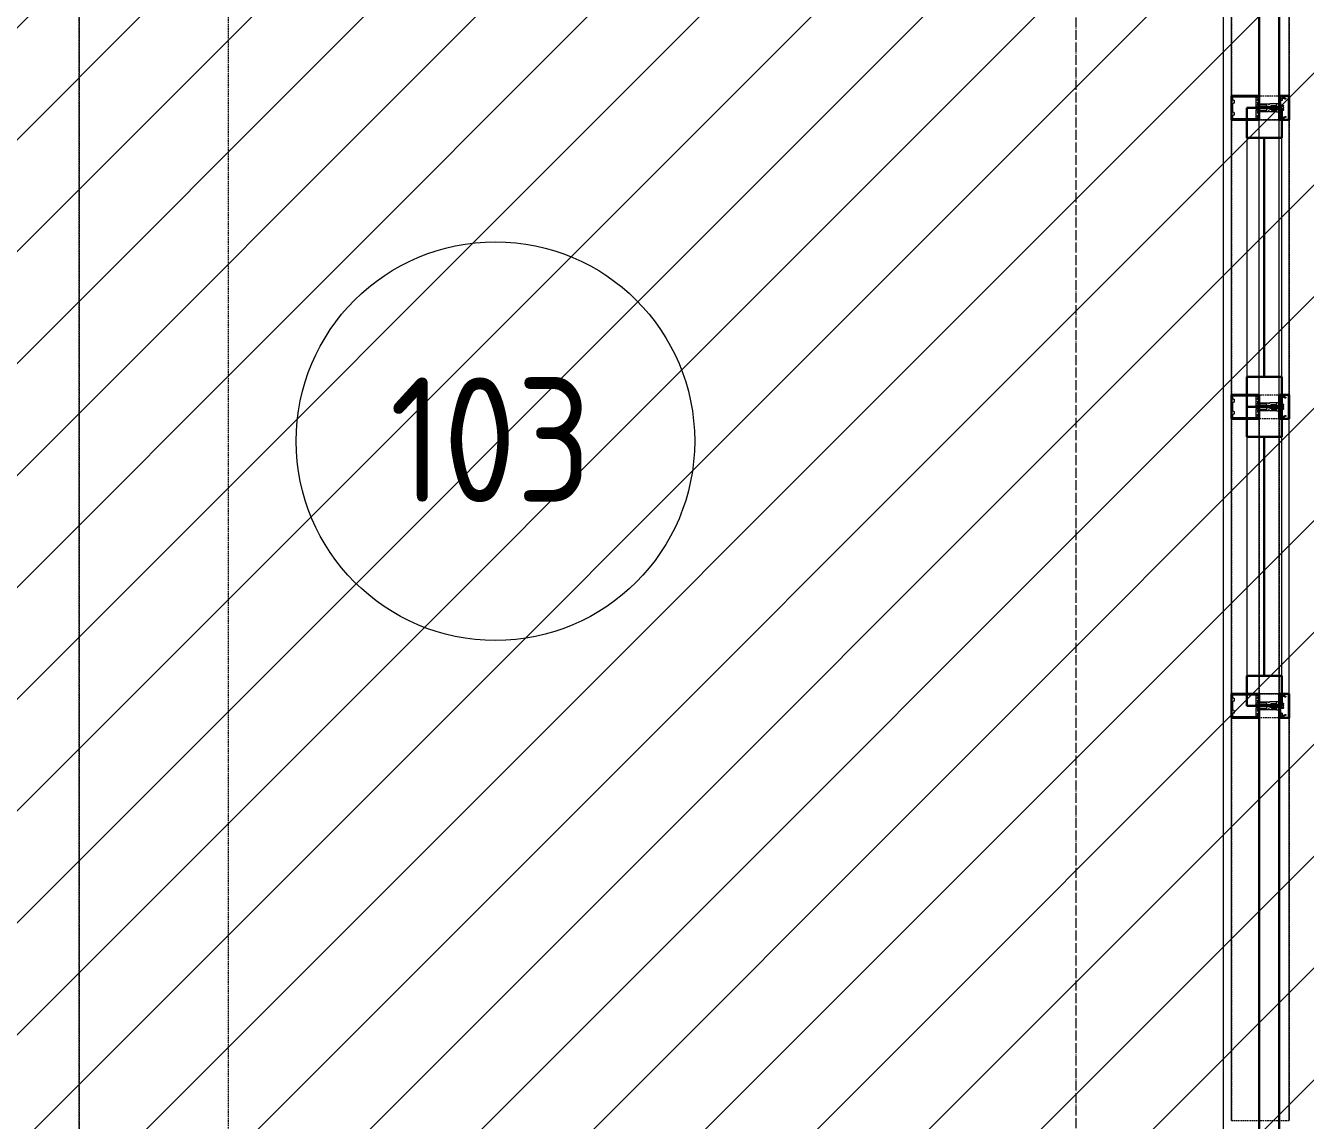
# Model space of a CAD drawing. Header units: millimetres. Extents: x -11886 to 379896, y -8130 to 47743.
# Drawn here: x 16501 to 19070, y 3528 to 5725 of the extents above; entities that cross this region are included whole.
import ezdxf

# ---------------------------------------------------------------- set-up
doc = ezdxf.new("R2010")
doc.units = ezdxf.units.MM
doc.linetypes.add('ADSK_Линия сетки', pattern=[25, 20, -2.5, 0, -2.5])
doc.linetypes.add('ADSK_Сверху', pattern=[4.5, 3, -1.5])
for name, color, linetype, lineweight, true_color in [('_ Окна', 5, 'Continuous', 30, 0x0000ff), ('Витраж', 5, 'Continuous', 18, 0x0000ff), ('Окна', 5, 'Continuous', 18, 0x0000ff), ('Панели витража', 5, 'Continuous', 18, 0x0000ff), ('Стены внутренние', 5, 'Continuous', 18, 0x0000ff)]:
    doc.layers.add(name, color=color, linetype=linetype, lineweight=lineweight, true_color=true_color)
for name, color, linetype, lineweight in [('Каркас', 7, 'Continuous', 18), ('Марки помещений', 7, 'Continuous', 20), ('Оси', 7, 'Continuous', 9), ('Узлы', 7, 'Continuous', 18)]:
    doc.layers.add(name, color=color, linetype=linetype, lineweight=lineweight)
doc.styles.add('GOST Common_2', font='GOST_Common.ttf', dxfattribs={"width": 0.9, "height": 250})

# ---------------------------------------------------------------- blocks, each defined once
blk = doc.blocks.new('Системная панель - ADSK_Cтеклопакет_40мм-2279338-01 План 1-го этажа маркировочный')
at = {"layer": 'Панели витража', "color": 161, "linetype": 'ADSK_Сверху', "true_color": 0xaaaaff}
for p, q in [((-576, 20), (-599.8125, 20)), ((-599.8125, 20), (-599.8125, -20)), ((0, 20), (-24, 20)), ((24, 20), (0, 20)), ((0, -20), (0, 20)), ((599.8125, 20), (576, 20)), ((599.8125, 20), (599.8125, -20)), ((-599.8125, -20), (-576, -20)), ((-24, -20), (0, -20)), ((0, -20), (24, -20)), ((576, -20), (599.8125, -20))]:
    blk.add_line(p, q, dxfattribs=at)
blk = doc.blocks.new('Прямоугольный импост - Зазор 20х116мм-1858175-01 План 1-го этажа маркировочный')
at = {"layer": 'Витраж', "color": 161, "linetype": 'ADSK_Сверху', "true_color": 0xaaaaff}
for p, q in [((18921.7, 6416.3), (18921.7, 5584.3)), ((19037.7, 6416.3), (19037.7, 5584.3)), ((18921.7, 5584.3), (19037.7, 5584.3))]:
    blk.add_line(p, q, dxfattribs=at)
blk = doc.blocks.new('Прямоугольный импост - 48х116мм простой-2279131-01 План 1-го этажа маркировочный')
at = {"layer": 'Витраж', "color": 161, "linetype": 'ADSK_Сверху', "true_color": 0xaaaaff}
for p, q in [((19037.7, 5536.3), (18921.7, 5536.3)), ((18921.7, 5536.3), (18921.7, 4984.3)), ((19037.7, 5536.3), (19037.7, 4984.3)), ((18921.7, 4984.3), (19037.7, 4984.3))]:
    blk.add_line(p, q, dxfattribs=at)
blk = doc.blocks.new('Прямоугольный импост - 48х116мм-2279247-01 План 1-го этажа маркировочный')
at = {"layer": 'Витраж', "color": 161, "linetype": 'ADSK_Сверху', "true_color": 0xaaaaff}
for p, q in [((-24, 76), (24, 76)), ((-0.1875, 20), (-24, 20)), ((-0.1875, -20), (-0.1875, 20)), ((-24, -20), (-0.1875, -20)), ((24, -40), (-24, -40))]:
    blk.add_line(p, q, dxfattribs=at)
blk = doc.blocks.new('Прямоугольный импост - Зазор 20х116мм-2279295-01 План 1-го этажа маркировочный')
at = {"layer": 'Витраж', "color": 161, "linetype": 'ADSK_Сверху', "true_color": 0xaaaaff}
for p, q in [((18921.7, 4960.3), (18921.7, 4936.3)), ((19037.7, 4960.3), (19037.7, 4936.3))]:
    blk.add_line(p, q, dxfattribs=at)
blk = doc.blocks.new('Прямоугольный импост - 48х116мм-V8-01 План 1-го этажа маркировочный')
at = {"layer": 'Витраж', "color": 161, "linetype": 'ADSK_Сверху', "true_color": 0xaaaaff}
for p, q in [((-24, 76), (24, 76)), ((24, 20), (0.1875, 20)), ((0.1875, 20), (0.1875, -20)), ((0.1875, -20), (24, -20)), ((24, -40), (-24, -40))]:
    blk.add_line(p, q, dxfattribs=at)
blk = doc.blocks.new('Прямоугольный импост - 48х116мм-2278937-01 План 1-го этажа маркировочный')
at = {"layer": 'Витраж', "color": 161, "linetype": 'ADSK_Сверху', "true_color": 0xaaaaff}
for p, q in [((18977.7, 4936.3), (18921.7, 4936.3)), ((18921.7, 4936.3), (18921.7, 4384.3)), ((19017.7, 4936.3), (18977.7, 4936.3)), ((18977.7, 4936.3), (18977.7, 4384.3)), ((19037.7, 4936.3), (19017.7, 4936.3)), ((19017.7, 4936.3), (19017.7, 4384.3)), ((19037.7, 4384.3), (19037.7, 4936.3)), ((18921.7, 4384.3), (18977.7, 4384.3)), ((18977.7, 4384.3), (19017.7, 4384.3)), ((19017.7, 4384.3), (19037.7, 4384.3))]:
    blk.add_line(p, q, dxfattribs=at)
blk = doc.blocks.new('Прямоугольный импост - Зазор 20х116мм-1858179-01 План 1-го этажа маркировочный')
at = {"layer": 'Витраж', "color": 161, "linetype": 'ADSK_Сверху', "true_color": 0xaaaaff}
for p, q in [((19037.7, 4336.3), (18921.7, 4336.3)), ((18921.7, 4336.3), (18921.7, 3528.3)), ((19037.7, 4336.3), (19037.7, 3528.3)), ((18921.7, 3528.3), (19037.7, 3528.3))]:
    blk.add_line(p, q, dxfattribs=at)
blk = doc.blocks.new('Прямоугольный импост - Зазор 20х116мм-2279296-01 План 1-го этажа маркировочный')
at = {"layer": 'Витраж', "color": 161, "linetype": 'ADSK_Сверху', "true_color": 0xaaaaff}
for p, q in [((18921.7, 4984.3), (18921.7, 4960.3)), ((19037.7, 4984.3), (19037.7, 4960.3))]:
    blk.add_line(p, q, dxfattribs=at)
blk = doc.blocks.new('Витраж-тент - 60мм СМ4-2279101-01 План 1-го этажа маркировочный')
at = {"layer": '_ Окна'}
for p, q in [((-299.8125, 25), (-299.8125, -45)), ((-299.8125, 25), (-239.8125, 25)), ((-299.8125, -45), (-299.8125, 25)), ((-239.8125, 25), (-239.8125, -45)), ((299.8125, 25), (239.8125, 25)), ((239.8125, 25), (239.8125, -45)), ((299.8125, -45), (299.8125, 25)), ((299.8125, -45), (299.8125, 25)), ((-239.8125, -10), (239.8125, -10)), ((-239.8125, -45), (-299.8125, -45)), ((239.8125, -45), (299.8125, -45))]:
    blk.add_line(p, q, dxfattribs=at)
at = {"layer": 'Окна'}
for p, q in [((239.8125, 25), (-239.8125, 25)), ((-239.8125, -45), (239.8125, -45))]:
    blk.add_line(p, q, dxfattribs=at)
blk = doc.blocks.new('Прямоугольный импост - 48х116мм-2279335-01 План 1-го этажа маркировочный')
at = {"layer": 'Витраж'}
for p, q in [((18921.7, 4984.3), (18921.7, 5536.3)), ((18977.7, 5536.3), (19017.7, 5536.3)), ((18977.7, 4984.3), (18977.7, 5536.3)), ((19017.7, 4984.3), (19017.7, 5536.3)), ((19037.7, 4984.3), (19037.7, 5536.3))]:
    blk.add_line(p, q, dxfattribs=at)
blk = doc.blocks.new('Прямоугольный импост - 48х116-1503859-01 План 1-го этажа маркировочный')
at = {"layer": 'Узлы', "color": 5, "true_color": 0x0000ff}
for p, q in [((-24, 76.5), (-24, 20.5)), ((24, 76.5), (-24, 76.5)), ((-21.5, 23), (-21.5, 74)), ((-21.5, 74), (-16.6, 74)), ((-15.1, 72.4), (-15.1, 70.9)), ((-15.1, 70.9), (-9.2, 70.9)), ((-9.2, 70.9), (-9.2, 72.4)), ((-7.6, 74), (7.6, 74)), ((9.2, 72.4), (9.2, 70.9)), ((9.2, 70.9), (15.1, 70.9)), ((15.1, 70.9), (15.1, 72.4)), ((16.6, 74), (21.5, 74)), ((21.5, 74), (21.5, 23)), ((24, 20.5), (24, 76.5)), ((-21, 26.1), (-21, 23)), ((-4.1, 26.8), (-20.2, 26.8)), ((20.2, 26.8), (4.1, 26.8)), ((21, 23), (21, 26.1)), ((-24, 20.5), (-18.1, 20.5)), ((-21, 23), (-21.5, 23)), ((-17.2, 24.3), (-15.8, 24.3)), ((-15, 20.5), (-11.8, 20.5)), ((-11, 21.3), (-11, 23.5)), ((-10.5, 24.3), (-10.5, 22.4)), ((-10.2, 24.3), (-5.9, 24.3)), ((-9.7, 21.7), (-8, 21.7)), ((-8, 21.7), (-8, 2.5)), ((-8, -14.1), (-8, 0)), ((-7.7, 2.2), (-6.7, 2.2)), ((-6.7, 0.3), (-7.7, 0.3)), ((-6.4, 2), (-6.4, 0.6)), ((-5.4, 5.1), (-5.4, 22.8)), ((-3.5, 5.1), (-5.4, 5.1)), ((-5.1, 23.5), (-5.1, 21.3)), ((-4.3, 20.5), (-0.8, 20.5)), ((-2.6, 23.8), (-2.6, 25.3)), ((2.6, 23.8), (-2.6, 23.8)), ((-2.5, -1.3), (-1.1, 4.3)), ((-0.8, 20.5), (0, 21.3)), ((0, 21.3), (0.8, 20.5)), ((0.8, 20.5), (4.3, 20.5)), ((1.1, 4.3), (2.5, -1.3)), ((2.6, 25.3), (2.6, 23.8)), ((5.4, 5.1), (3.5, 5.1)), ((5.1, 21.3), (5.1, 23.5)), ((5.4, 22.8), (5.4, 5.1)), ((5.9, 24.3), (10.2, 24.3)), ((6.4, 0.6), (6.4, 2)), ((6.7, 2.2), (7.7, 2.2)), ((7.7, 0.3), (6.7, 0.3)), ((8, 2.5), (8, 21.7)), ((8, 21.7), (9.7, 21.7)), ((8, -14.1), (8, 0)), ((10.5, 22.4), (10.5, 24.3)), ((11, 23.5), (11, 21.3)), ((11.8, 20.5), (15, 20.5)), ((15.8, 24.3), (17.2, 24.3)), ((18.1, 20.5), (24, 20.5)), ((21.5, 23), (21, 23)), ((-24, -20), (-24, -24.7)), ((-21.4, -19.5), (-23.5, -19.5)), ((-23.2, -25.5), (-22.2, -25.5)), ((-18.3, -23.3), (-20.5, -23.3)), ((-18.9, -28.9), (-18.9, -25.5)), ((-18.9, -25.5), (-16, -25.5)), ((-5.7, -19.5), (-17.4, -19.5)), ((-14.5, -24), (-14.5, -22)), ((-14.5, -22), (-8.3, -22)), ((-8.3, -22), (-7.6, -22.7)), ((-6.9, -14.1), (-8, -14.1)), ((-0.4, -22.7), (-7.6, -22.7)), ((-6.9, -14.1), (-6.6, -14.5)), ((-6.6, -14.5), (-6.2, -14.1)), ((-6.2, -14.1), (-4.3, -14.1)), ((-5.3, -19.1), (-5.7, -19.5)), ((-5, -19.5), (-5.3, -19.1)), ((5, -19.5), (-5, -19.5)), ((-2.4, -0.9), (-4.9, -3.8)), ((-4.9, -3.8), (-4.9, -14.1)), ((-4.9, -3.8), (4.9, -3.8)), ((-4.3, -14.1), (-3.9, -14.5)), ((-3.9, -14.5), (-3.6, -14.1)), ((-3.6, -14.1), (-2.5, -14.1)), ((-2.5, -14.1), (-2.5, -1.1)), ((2.4, -0.9), (-2.4, -0.9)), ((-0.4, -22.7), (0, -22.3)), ((0, -22.3), (0.4, -22.7)), ((7.6, -22.7), (0.4, -22.7)), ((4.9, -3.8), (2.4, -0.9)), ((2.5, -1.3), (2.5, -14.1)), ((2.5, -14.1), (3.6, -14.1)), ((3.6, -14.1), (3.9, -14.5)), ((3.9, -14.5), (4.3, -14.1)), ((4.3, -14.1), (6.2, -14.1)), ((4.9, -3.8), (4.9, -14.1)), ((5.3, -19.1), (5, -19.5)), ((5.7, -19.5), (5.3, -19.1)), ((17.4, -19.5), (5.7, -19.5)), ((6.2, -14.1), (6.6, -14.5)), ((6.6, -14.5), (6.9, -14.1)), ((8, -14.1), (6.9, -14.1)), ((7.6, -22.7), (8.3, -22)), ((8.3, -22), (14.5, -22)), ((14.5, -22), (14.5, -24)), ((16, -25.5), (18.9, -25.5)), ((17, -22), (17, -21.8)), ((20.5, -23.3), (18.3, -23.3)), ((18.9, -25.5), (18.9, -28.9)), ((23.5, -19.5), (21.4, -19.5)), ((21.8, -21.8), (21.8, -22)), ((22.2, -25.5), (23.2, -25.5)), ((24, -24.7), (24, -20)), ((-24, -27.3), (-24, -39.5)), ((-24, -39.5), (24, -39.5)), ((-22.7, -38.2), (-22.7, -27.8)), ((-22.7, -27.8), (-22, -27.8)), ((-7.4, -38.2), (-22.7, -38.2)), ((-22, -25.7), (-22.5, -25.7)), ((-21.8, -28), (-19.1, -32.6)), ((-17.4, -31.6), (-18.9, -28.9)), ((0, -38), (-7.4, -38.2)), ((15.9, -38.2), (0, -38)), ((22.7, -38.2), (15.9, -38.2)), ((18.9, -28.9), (17.4, -31.6)), ((19.1, -32.6), (21.8, -28)), ((22.5, -25.7), (22, -25.7)), ((22, -27.8), (22.7, -27.8)), ((22.7, -27.8), (22.7, -38.2)), ((24, -39.5), (24, -27.3))]:
    blk.add_line(p, q, dxfattribs=at)
at = {"layer": 'Узлы', "color": 5, "lineweight": 9, "true_color": 0x0000ff}
for p, q in [((0, 28.9), (-2.4, 26.5)), ((-2.4, 26.5), (-2.4, -0.9)), ((2.4, 26.5), (0, 28.9)), ((2.4, -0.9), (2.4, 26.5)), ((-8, -19.5), (-8, -14.1)), ((-6.3, -23.7), (-6.3, -22.7)), ((6.4, -23.7), (-6.3, -23.7)), ((-5.2, -27.2), (-5.2, -23.7)), ((-2.6, -27.2), (-2.6, -23.7)), ((-2.5, -14.1), (-2.5, -19.5)), ((2.5, -14.1), (2.5, -19.5)), ((2.6, -27.2), (2.6, -23.7)), ((5.2, -27.2), (5.2, -23.7)), ((6.4, -22.7), (6.4, -23.7)), ((8, -14.1), (8, -19.5)), ((-5.1, -27.3), (5.1, -27.3)), ((3.9, -28.1), (-3.9, -28.1))]:
    blk.add_line(p, q, dxfattribs=at)
at = {"layer": 'Узлы', "color": 5, "true_color": 0x0000ff}
for centre, radius, start, end in [((-16.6, 72.4), 1.52, 0, 90), ((-7.6, 72.4), 1.52, 90, 180), ((7.6, 72.4), 1.52, 0, 90), ((16.6, 72.4), 1.52, 90, 180), ((-20.2, 26.1), 0.762, 90, 180), ((-4.1, 25.3), 1.52, 360, 90), ((4.1, 25.3), 1.52, 90, 180), ((20.2, 26.1), 0.762, 0, 90), ((-17.2, 23), 1.27, 90, 180), ((-16.2, 22.8), 2.29, 180, 225.1897), ((-18.1, 20.9), 0.381, 270, 45.1897), ((-15.8, 23), 1.27, 0, 90), ((-15, 20.9), 0.381, 134.8103, 270), ((-16.9, 22.8), 2.29, 314.8103, 0), ((-11.8, 21.3), 0.762, 270, 0), ((-10.2, 23.5), 0.762, 90, 180), ((-9.7, 22.4), 0.762, 180, 270), ((-7.7, 2.5), 0.254, 180, 270), ((-7.7, 0), 0.254, 90, 180), ((-6.9, 22.8), 1.52, 360, 90), ((-6.7, 2), 0.254, 360, 90), ((-6.7, 0.6), 0.254, 270, 360), ((-5.9, 23.5), 0.762, 0, 90), ((-4.3, 21.3), 0.762, 180, 270), ((0, 4), 3.63, 17.5064, 162.4936), ((0, 4), 1.09, 15, 165), ((4.3, 21.3), 0.762, 270, 0), ((5.9, 23.5), 0.762, 90, 180), ((6.9, 22.8), 1.52, 90, 180), ((6.7, 2), 0.254, 90, 180), ((6.7, 0.6), 0.254, 180, 270), ((7.7, 2.5), 0.254, 270, 0), ((7.7, 0), 0.254, 0, 90), ((9.7, 22.4), 0.762, 270, 0), ((10.2, 23.5), 0.762, 0, 90), ((11.8, 21.3), 0.762, 180, 270), ((15.8, 23), 1.27, 90, 180), ((16.9, 22.8), 2.29, 180, 225.1897), ((15, 20.9), 0.381, 270, 45.1897), ((17.2, 23), 1.27, 0, 90), ((18.1, 20.9), 0.381, 134.8103, 270), ((16.2, 22.8), 2.29, 314.8103, 0), ((-23.5, -20), 0.508, 90, 180), ((-23.2, -24.7), 0.762, 180, 270), ((-22.2, -26.8), 1.27, 288.6629, 90), ((-19.5, -21.8), 2.29, 134.8103, 180), ((-20.5, -22), 1.27, 180, 270), ((-21.4, -19.9), 0.381, 314.8103, 90), ((-18.3, -22), 1.27, 270, 0), ((-17.4, -19.9), 0.381, 90, 225.1897), ((-19.3, -21.8), 2.29, 0, 45.1897), ((-16, -24), 1.52, 270, 0), ((16, -24), 1.52, 180, 270), ((19.3, -21.8), 2.29, 134.8103, 180), ((18.3, -22), 1.27, 180, 270), ((17.4, -19.9), 0.381, 314.8103, 90), ((20.5, -22), 1.27, 270, 0), ((21.4, -19.9), 0.381, 90, 225.1897), ((22.2, -26.8), 1.27, 90, 251.3371), ((19.5, -21.8), 2.29, 0, 45.1897), ((23.2, -24.7), 0.762, 270, 0), ((23.5, -20), 0.508, 0, 90), ((-22.5, -27.3), 1.52, 90, 180), ((-22, -26.8), 1.02, 270, 90), ((-18.3, -32.1), 1.02, 210, 30), ((18.3, -32.1), 1.02, 150, 330), ((22, -26.8), 1.02, 90, 270), ((22.5, -27.3), 1.52, 360, 90)]:
    blk.add_arc(centre, radius, start, end, dxfattribs=at)
at = {"layer": 'Узлы', "color": 5, "lineweight": 9, "true_color": 0x0000ff}
for centre, radius, start, end in [((-3.9, -26.7), 1.38, 200.9416, 339.0732), ((0, -23.9), 4.19, 234.2873, 305.7127), ((3.9, -26.7), 1.38, 200.9416, 339.0732)]:
    blk.add_arc(centre, radius, start, end, dxfattribs=at)
blk = doc.blocks.new('Прямоугольный импост - 48х116мм-2279140-01 План 1-го этажа маркировочный')
at = {"layer": 'Витраж', "lineweight": 30}
for p, q in [((-24, 20), (-24, 76)), ((-24, 76), (24, 76)), ((24, 76), (24, 20)), ((-0.1875, 20), (-24, 20)), ((-0.1875, -20), (-0.1875, 20)), ((24, 20), (0.1875, 20)), ((0.1875, 20), (0.1875, -20)), ((-24, -40), (-24, -20)), ((-24, -20), (-0.1875, -20)), ((0.1875, -20), (24, -20)), ((24, -20), (24, -40)), ((24, -40), (-24, -40))]:
    blk.add_line(p, q, dxfattribs=at)
blk = doc.blocks.new('Системная панель - ADSK_Cтеклопакет_40мм-2279279-01 План 1-го этажа маркировочный')
at = {"layer": 'Панели витража', "lineweight": 30}
for p, q in [((427.8125, 20), (-427.8125, 20)), ((-427.8125, 20), (-427.8125, -20)), ((427.8125, -20), (427.8125, 20)), ((-427.8125, -20), (427.8125, -20))]:
    blk.add_line(p, q, dxfattribs=at)
blk = doc.blocks.new('Прямоугольный импост - 48х116мм-2279148-01 План 1-го этажа маркировочный')
at = {"layer": 'Витраж'}
for p, q in [((18921.7, 3528.3), (18921.7, 4336.3)), ((19037.7, 3528.3), (19037.7, 4336.3))]:
    blk.add_line(p, q, dxfattribs=at)
blk = doc.blocks.new('Витраж-тент - 60мм СМ4-2279107-01 План 1-го этажа маркировочный')
at = {"layer": '_ Окна'}
for p, q in [((-299.8125, 25), (-299.8125, -45)), ((-299.8125, 25), (-239.8125, 25)), ((-299.8125, -45), (-299.8125, 25)), ((-239.8125, 25), (-239.8125, -45)), ((299.8125, 25), (239.8125, 25)), ((239.8125, 25), (239.8125, -45)), ((299.8125, -45), (299.8125, 25)), ((299.8125, -45), (299.8125, 25)), ((-239.8125, -10), (239.8125, -10)), ((-239.8125, -45), (-299.8125, -45)), ((239.8125, -45), (299.8125, -45))]:
    blk.add_line(p, q, dxfattribs=at)
at = {"layer": 'Окна'}
for p, q in [((239.8125, 25), (-239.8125, 25)), ((-239.8125, -45), (239.8125, -45))]:
    blk.add_line(p, q, dxfattribs=at)
blk = doc.blocks.new('Прямоугольный импост - 48х116мм-2279336-01 План 1-го этажа маркировочный')
at = {"layer": 'Витраж'}
for p, q in [((18921.7, 4384.3), (18921.7, 4936.3)), ((18977.7, 4384.3), (18977.7, 4936.3)), ((19017.7, 4384.3), (19017.7, 4936.3)), ((19037.7, 4384.3), (19037.7, 4936.3)), ((19017.7, 4384.3), (18977.7, 4384.3))]:
    blk.add_line(p, q, dxfattribs=at)
blk = doc.blocks.new('Прямоугольный импост - 48х116мм-2279337-01 План 1-го этажа маркировочный')
at = {"layer": 'Витраж', "lineweight": 30}
for p, q in [((-24, 20), (-24, 76)), ((-24, 76), (24, 76)), ((24, 76), (24, 20)), ((-0.1875, 20), (-24, 20)), ((-0.1875, -20), (-0.1875, 20)), ((24, 20), (0.1875, 20)), ((0.1875, 20), (0.1875, -20)), ((-24, -40), (-24, -20)), ((-24, -20), (-0.1875, -20)), ((0.1875, -20), (24, -20)), ((24, -20), (24, -40)), ((24, -40), (-24, -40))]:
    blk.add_line(p, q, dxfattribs=at)
blk = doc.blocks.new('ADSK_Марка_Помещение_ОдноЗначение - Номер-247393-01 План 1-го этажа маркировочный')
at = {"layer": 'Марки помещений'}
blk.add_circle((0, 0), 4, dxfattribs=at)

msp = doc.modelspace()

# ---------------------------------------------------------------- hatches: boundary and pattern name
at = {"lineweight": 13, "true_color": 0x636466, "transparency": 33554559}
h = msp.add_hatch(dxfattribs=at)
h.set_pattern_fill('ANSI31', color=251, scale=50)
h.set_pattern_definition([(45, (0, 84876.59), (-112.2532, 112.2532), [])])
h.paths.add_polyline_path([(49933.4, 8532.3), (56213.95, 8532.3), (56032.62, 43759.21), (46033.21, 43759.21), (46033.21, 20934.06), (46719.85, 20904.57), (46719.85, 10918.4), (782.6, 10918.4), (771.13, 8529.25), (290.5, 8529.25), (290.5, 306.79), (8273, 272.02), (8273, 2186.48), (18972.64, 2186.48), (18972.64, -2732.57), (31336.4, -2732.57), (31336.4, 2185.74), (42036.93, 2106.79), (42036.93, 150.23), (49933.4, 150.23)])

# ---------------------------------------------------------------- linework, layer by layer
at = {"layer": 'Каркас', "color": 253, "linetype": 'ADSK_Сверху', "true_color": 0xb2b2b2}
for p, q in [((16608.48, 8927), (16608.48, 2540.02)), ((16908.48, 2540.02), (16908.48, 8927))]:
    msp.add_line(p, q, dxfattribs=at)
at = {"layer": 'Каркас', "color": 253, "linetype": 'ADSK_Сверху', "true_color": 0xaaaaaa}
for p, q in [((16608.48, 2540.02), (16608.48, 8927)), ((16908.48, 2540.02), (16908.48, 8927))]:
    msp.add_line(p, q, dxfattribs=at)
at = {"layer": 'Оси', "linetype": 'ADSK_Линия сетки'}
msp.add_line((18609.91, -7330.38), (18609.91, 44534.79), dxfattribs=at)
at = {"layer": 'Стены внутренние', "color": 18, "true_color": 0x000000}
msp.add_line((18905.66, 3460.28), (18905.66, 6460.28), dxfattribs=at)
at = {"layer": 'Стены внутренние', "color": 18, "linetype": 'ADSK_Сверху', "true_color": 0x000000}
for p, q in [((18921.66, 5584.28), (18921.66, 5536.28)), ((19037.66, 5536.28), (19037.66, 5584.28)), ((18921.66, 4384.28), (18921.66, 4336.28)), ((19037.66, 4336.28), (19037.66, 4384.28))]:
    msp.add_line(p, q, dxfattribs=at)

# ---------------------------------------------------------------- block references
at = {"layer": '_ Окна', "rotation": 269.9999999999999}
for name, p in [('Витраж-тент - 60мм СМ4-2279101-01 План 1-го этажа маркировочный', (18997.66, 5260.28)), ('Витраж-тент - 60мм СМ4-2279107-01 План 1-го этажа маркировочный', (18997.66, 4660.28))]:
    msp.add_blockref(name, p, dxfattribs=at)
at = {"layer": 'Витраж', "color": 161, "linetype": 'ADSK_Сверху', "true_color": 0xaaaaff}
for name in ['Прямоугольный импост - Зазор 20х116мм-1858175-01 План 1-го этажа маркировочный', 'Прямоугольный импост - 48х116мм простой-2279131-01 План 1-го этажа маркировочный', 'Прямоугольный импост - Зазор 20х116мм-2279296-01 План 1-го этажа маркировочный', 'Прямоугольный импост - Зазор 20х116мм-2279295-01 План 1-го этажа маркировочный', 'Прямоугольный импост - 48х116мм-2278937-01 План 1-го этажа маркировочный', 'Прямоугольный импост - Зазор 20х116мм-1858179-01 План 1-го этажа маркировочный']:
    msp.add_blockref(name, (0, 0), dxfattribs=at)
at = {"layer": 'Витраж'}
for name, p in [('Прямоугольный импост - 48х116мм-2279148-01 План 1-го этажа маркировочный', (0, 2056)), ('Прямоугольный импост - 48х116мм-2279335-01 План 1-го этажа маркировочный', (0, 0)), ('Прямоугольный импост - 48х116мм-2279336-01 План 1-го этажа маркировочный', (0, 0)), ('Прямоугольный импост - 48х116мм-2279148-01 План 1-го этажа маркировочный', (0, 0))]:
    msp.add_blockref(name, p, dxfattribs=at)
at = {"layer": 'Витраж', "color": 161, "linetype": 'ADSK_Сверху', "true_color": 0xaaaaff, "extrusion": (0, 0, -1), "rotation": 270.0000000000001}
for name, p in [('Прямоугольный импост - 48х116мм-2279247-01 План 1-го этажа маркировочный', (-18997.66, 5560.28)), ('Прямоугольный импост - 48х116мм-V8-01 План 1-го этажа маркировочный', (-18997.66, 4360.28))]:
    msp.add_blockref(name, p, dxfattribs=at)
at = {"layer": 'Витраж', "extrusion": (0, 0, -1), "rotation": 270.0000000000001}
for name, p in [('Прямоугольный импост - 48х116мм-2279140-01 План 1-го этажа маркировочный', (-18997.66, 5560.28)), ('Прямоугольный импост - 48х116мм-2279337-01 План 1-го этажа маркировочный', (-18997.66, 4960.28)), ('Прямоугольный импост - 48х116мм-2279140-01 План 1-го этажа маркировочный', (-18997.66, 4360.28))]:
    msp.add_blockref(name, p, dxfattribs=at)
at = {"layer": 'Витраж', "lineweight": 9, "extrusion": (0, 0, -1), "rotation": 270.0000000000001}
for p in [(-18998.16, 4960.28), (-18998.16, 4360.28)]:
    msp.add_blockref('Прямоугольный импост - 48х116-1503859-01 План 1-го этажа маркировочный', p, dxfattribs=at)
at = {"layer": 'Марки помещений', "xscale": 99.99999999999993, "yscale": 99.99999999999993, "zscale": 99.99999999999993}
msp.add_blockref('ADSK_Марка_Помещение_ОдноЗначение - Номер-247393-01 План 1-го этажа маркировочный', (17444.27, 4891.39), dxfattribs=at)
at = {"layer": 'Панели витража', "rotation": 269.9999999999999}
for p in [(18997.66, 5988.28), (18997.66, 3932.28)]:
    msp.add_blockref('Системная панель - ADSK_Cтеклопакет_40мм-2279279-01 План 1-го этажа маркировочный', p, dxfattribs=at)
at = {"layer": 'Панели витража', "color": 161, "linetype": 'ADSK_Сверху', "true_color": 0xaaaaff, "rotation": 269.9999999999999}
msp.add_blockref('Системная панель - ADSK_Cтеклопакет_40мм-2279338-01 План 1-го этажа маркировочный', (18997.66, 4960.28), dxfattribs=at)
at = {"layer": 'Узлы', "color": 5, "lineweight": 9, "true_color": 0x0000ff, "extrusion": (0, 0, -1), "rotation": 270.0000000000001}
msp.add_blockref('Прямоугольный импост - 48х116-1503859-01 План 1-го этажа маркировочный', (-18998.16, 5560.28), dxfattribs=at)

# ---------------------------------------------------------------- texts
at = {"layer": 'Марки помещений', "lineweight": 9, "insert": (17231.86, 5019.11), "char_height": 250, "width": 526.7087, "attachment_point": 1, "style": 'GOST Common_2'}
msp.add_mtext('103', dxfattribs=at)

doc.saveas('drawing.dxf')
